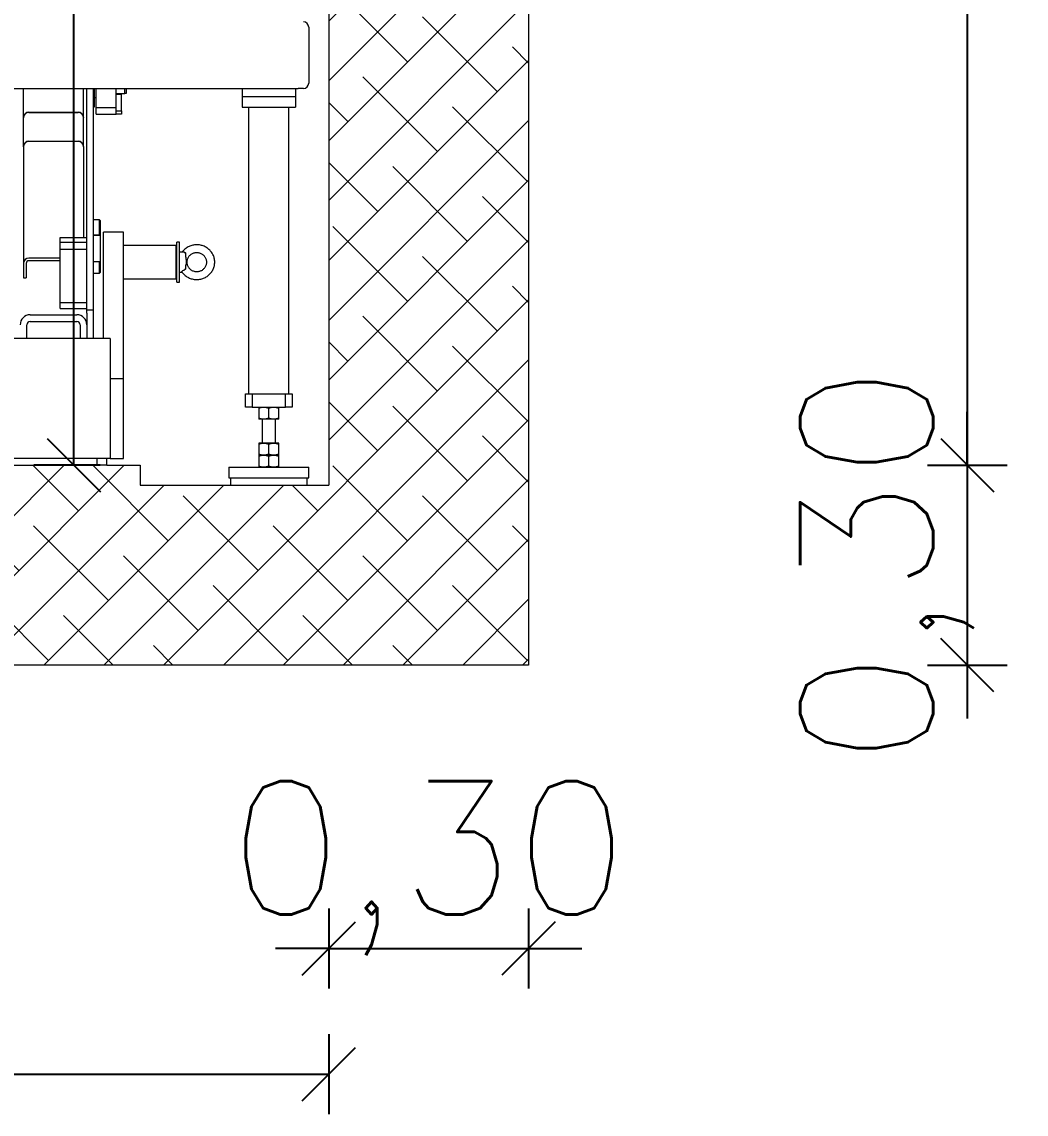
# Model space of a CAD drawing. Header units: millimetres. Extents: x 361 to 21231, y 184 to 1849.
# Drawn here: x 2474.601 to 2476.108, y 494.034 to 495.672 of the extents above; entities that cross this region are included whole.
import ezdxf

# ---------------------------------------------------------------- set-up
doc = ezdxf.new("R2010")
doc.units = ezdxf.units.MM
doc.header["$LTSCALE"] = 0.2
doc.layers.add('cardok', color=131, linetype='Continuous')
doc.layers.add('Widoczne', color=7, linetype='Continuous', lineweight=9)
doc.styles.get("Standard").update_dxf_attribs({"font": 'txt.shx', "height": 0.2})
doc.dimstyles.new('maat aanduiding voor tuin', dxfattribs={"dimscale": 0.2, "dimtxt": 0.2, "dimasz": 0.4, "dimexe": 0.3, "dimexo": 0.3, "dimgap": 0.02, "dimtad": 1, "dimzin": 1, "dimtxsty": 'Standard', "dimblk": 'OBLIQUE', "dimcen": 0.2, "dimadec": 0, "dimazin": 3, "dimtfac": 1, "dimtix": 1, "dimtmove": 0, "dimatfit": 3, "dimldrblk": 'OBLIQUE', "dimfxl": 0.3, "dimfxlon": 1, "dimarcsym": 1})

# ---------------------------------------------------------------- blocks, each defined once
blk = doc.blocks.new('_Oblique')
at = {"color": 0, "linetype": 'ByBlock', "lineweight": -2}
blk.add_line((-0.5, -0.5), (0.5, 0.5), dxfattribs=at)
blk = doc.blocks.new('*D1910')
at = {"layer": 'cardok', "color": 0, "lineweight": -2, "ltscale": 0.2, "transparency": 16777216}
for p, q in [((2476.5071, 497.7174), (2476.6271, 497.7174)), ((2476.5671, 494.7074), (2476.5671, 497.7174)), ((2476.5071, 494.7074), (2476.6271, 494.7074))]:
    blk.add_line(p, q, dxfattribs=at)
at = {"layer": 'Defpoints', "color": 0, "ltscale": 0.2, "transparency": 16777216}
for p in [(2475.3614, 497.7174), (2476.5671, 497.7174), (2475.3614, 494.7074)]:
    blk.add_point(p, dxfattribs=at)
at = {"layer": 'cardok', "color": 0, "lineweight": -2, "ltscale": 0.2, "transparency": 16777216, "xscale": 0.08000000000000074, "yscale": 0.08000000000000074, "zscale": 0.08000000000000074}
for p, rotation in [((2476.5671, 497.7174), 90), ((2476.5671, 494.7074), 270)]:
    blk.add_blockref('_Oblique', p, dxfattribs=dict(at, rotation=rotation))
at = {"layer": 'cardok', "color": 0, "ltscale": 0.2, "transparency": 16777216, "insert": (2476.4464, 496.2124), "char_height": 0.2, "attachment_point": 5, "rotation": 90}
blk.add_mtext('3,01', dxfattribs=at)
blk = doc.blocks.new('*D1912')
at = {"layer": 'cardok', "color": 0, "lineweight": -2, "ltscale": 0.2, "transparency": 16777216}
for p, q in [((2475.9598, 497.7174), (2476.0798, 497.7174)), ((2476.0198, 497.7174), (2476.0198, 495.0074)), ((2475.9598, 495.0074), (2476.0798, 495.0074))]:
    blk.add_line(p, q, dxfattribs=at)
at = {"layer": 'Defpoints', "color": 0, "ltscale": 0.2, "transparency": 16777216}
for p in [(2475.0614, 497.7174), (2474.7784, 495.0074), (2476.0198, 495.0074)]:
    blk.add_point(p, dxfattribs=at)
at = {"layer": 'cardok', "color": 0, "lineweight": -2, "ltscale": 0.2, "transparency": 16777216, "xscale": 0.08000000000000074, "yscale": 0.08000000000000074, "zscale": 0.08000000000000074}
for p, rotation in [((2476.0198, 497.7174), 90), ((2476.0198, 495.0074), 270)]:
    blk.add_blockref('_Oblique', p, dxfattribs=dict(at, rotation=rotation))
at = {"layer": 'cardok', "color": 0, "ltscale": 0.2, "transparency": 16777216, "insert": (2475.8992, 496.3624), "char_height": 0.2, "attachment_point": 5, "rotation": 90}
blk.add_mtext('2,71', dxfattribs=at)
blk = doc.blocks.new('*D1907')
at = {"layer": 'cardok', "color": 0, "lineweight": -2, "ltscale": 0.2, "transparency": 16777216}
for p, q in [((2472.4014, 494.1539), (2472.4014, 494.0339)), ((2475.0614, 494.1539), (2475.0614, 494.0339)), ((2472.4014, 494.0939), (2475.0614, 494.0939))]:
    blk.add_line(p, q, dxfattribs=at)
at = {"layer": 'Defpoints', "color": 0, "ltscale": 0.2, "transparency": 16777216}
for p in [(2472.4014, 494.9774), (2475.0614, 494.9774), (2475.0614, 494.0939)]:
    blk.add_point(p, dxfattribs=at)
at = {"layer": 'cardok', "color": 0, "lineweight": -2, "ltscale": 0.2, "transparency": 16777216, "xscale": 0.08000000000000074, "yscale": 0.08000000000000074, "zscale": 0.08000000000000074, "rotation": 180}
blk.add_blockref('_Oblique', (2472.4014, 494.0939), dxfattribs=at)
at = {"layer": 'cardok', "color": 0, "lineweight": -2, "ltscale": 0.2, "transparency": 16777216, "xscale": 0.08000000000000074, "yscale": 0.08000000000000074, "zscale": 0.08000000000000074}
blk.add_blockref('_Oblique', (2475.0614, 494.0939), dxfattribs=at)
at = {"layer": 'cardok', "color": 0, "ltscale": 0.2, "transparency": 16777216, "insert": (2473.7314, 494.2145), "char_height": 0.2, "attachment_point": 5}
blk.add_mtext('2,66', dxfattribs=at)
blk = doc.blocks.new('*D1908')
at = {"layer": 'cardok', "color": 0, "lineweight": -2, "ltscale": 0.2, "transparency": 16777216}
for p, q in [((2475.0614, 494.3422), (2475.0614, 494.2222)), ((2475.3614, 494.3422), (2475.3614, 494.2222)), ((2475.0614, 494.2822), (2474.9814, 494.2822)), ((2475.0614, 494.2822), (2475.3614, 494.2822)), ((2475.3614, 494.2822), (2475.4414, 494.2822))]:
    blk.add_line(p, q, dxfattribs=at)
at = {"layer": 'Defpoints', "color": 0, "ltscale": 0.2, "transparency": 16777216}
for p in [(2475.0614, 494.9774), (2475.3614, 494.9774), (2475.3614, 494.2822)]:
    blk.add_point(p, dxfattribs=at)
at = {"layer": 'cardok', "color": 0, "lineweight": -2, "ltscale": 0.2, "transparency": 16777216, "xscale": 0.08000000000000074, "yscale": 0.08000000000000074, "zscale": 0.08000000000000074}
blk.add_blockref('_Oblique', (2475.0614, 494.2822), dxfattribs=at)
at = {"layer": 'cardok', "color": 0, "lineweight": -2, "ltscale": 0.2, "transparency": 16777216, "xscale": 0.08000000000000074, "yscale": 0.08000000000000074, "zscale": 0.08000000000000074, "rotation": 180}
blk.add_blockref('_Oblique', (2475.3614, 494.2822), dxfattribs=at)
at = {"layer": 'cardok', "color": 0, "ltscale": 0.2, "transparency": 16777216, "insert": (2475.2114, 494.4029), "char_height": 0.2, "attachment_point": 5}
blk.add_mtext('0,30', dxfattribs=at)
blk = doc.blocks.new('*D1909')
at = {"layer": 'cardok', "color": 0, "lineweight": -2, "ltscale": 0.2, "transparency": 16777216}
for p, q in [((2474.7387, 497.8674), (2474.6187, 497.8674)), ((2474.6787, 495.0074), (2474.6787, 497.8674)), ((2474.7184, 495.0074), (2474.6187, 495.0074))]:
    blk.add_line(p, q, dxfattribs=at)
at = {"layer": 'Defpoints', "color": 0, "ltscale": 0.2, "transparency": 16777216}
for p in [(2474.6787, 497.8674), (2475.0614, 497.8674), (2474.7784, 495.0074)]:
    blk.add_point(p, dxfattribs=at)
at = {"layer": 'cardok', "color": 0, "lineweight": -2, "ltscale": 0.2, "transparency": 16777216, "xscale": 0.08000000000000074, "yscale": 0.08000000000000074, "zscale": 0.08000000000000074}
for p, rotation in [((2474.6787, 497.8674), 90), ((2474.6787, 495.0074), 270)]:
    blk.add_blockref('_Oblique', p, dxfattribs=dict(at, rotation=rotation))
at = {"layer": 'cardok', "color": 0, "ltscale": 0.2, "transparency": 16777216, "insert": (2474.558, 496.4374), "char_height": 0.2, "attachment_point": 5, "rotation": 90}
blk.add_mtext('2,86', dxfattribs=at)
blk = doc.blocks.new('*D1913')
at = {"layer": 'cardok', "color": 0, "lineweight": -2, "ltscale": 0.2, "transparency": 16777216}
for p, q in [((2476.0198, 495.0074), (2476.0198, 495.0874)), ((2475.9598, 495.0074), (2476.0798, 495.0074)), ((2476.0198, 495.0074), (2476.0198, 494.7074)), ((2475.9598, 494.7074), (2476.0798, 494.7074)), ((2476.0198, 494.7074), (2476.0198, 494.6274))]:
    blk.add_line(p, q, dxfattribs=at)
at = {"layer": 'Defpoints', "color": 0, "ltscale": 0.2, "transparency": 16777216}
for p in [(2474.7784, 495.0074), (2474.7784, 494.7074), (2476.0198, 494.7074)]:
    blk.add_point(p, dxfattribs=at)
at = {"layer": 'cardok', "color": 0, "lineweight": -2, "ltscale": 0.2, "transparency": 16777216, "xscale": 0.08000000000000074, "yscale": 0.08000000000000074, "zscale": 0.08000000000000074}
for p, rotation in [((2476.0198, 495.0074), 270), ((2476.0198, 494.7074), 90)]:
    blk.add_blockref('_Oblique', p, dxfattribs=dict(at, rotation=rotation))
at = {"layer": 'cardok', "color": 0, "ltscale": 0.2, "transparency": 16777216, "insert": (2475.8992, 494.8574), "char_height": 0.2, "attachment_point": 5, "rotation": 90}
blk.add_mtext('0,30', dxfattribs=at)

msp = doc.modelspace()

# ---------------------------------------------------------------- hatches: boundary and pattern name
at = {"layer": 'Widoczne'}
h = msp.add_hatch(dxfattribs=at)
h.set_pattern_fill('ANSI38', color=256, scale=0.02)
h.set_pattern_definition([(45, (2413.575274, 462.74466), (-0.04490128, 0.04490128), []), (135, (2413.575274, 462.74466), (-0.13470384, 0.04490128), [0.15875, -0.09525])])
h.paths.add_polyline_path([(2472.4014, 497.7174), (2472.3864, 497.7174), (2472.3864, 497.6074, -0.414214), (2472.2564, 497.4774), (2472.1014, 497.4774), (2472.1014, 494.7074), (2475.3614, 494.7074), (2475.3614, 497.3715, -0.174989), (2475.0614, 497.3067), (2475.0614, 494.9774), (2474.7784, 494.9774), (2474.7784, 495.0074), (2474.7284, 495.0074), (2474.7134, 495.0074), (2474.2134, 495.0074), (2474.1634, 495.0074), (2474.1634, 494.9774), (2473.2994, 494.9774), (2473.2994, 495.0074), (2473.2494, 495.0074), (2472.7494, 495.0074), (2472.7344, 495.0074), (2472.6844, 495.0074), (2472.6844, 494.9774), (2472.4014, 494.9774)])
h.paths.add_polyline_path([(2472.3064, 497.7174), (2472.3034, 497.7174), (2472.2934, 497.7174), (2472.1014, 497.7174), (2472.1014, 497.5574), (2472.2564, 497.5574, 0.414214), (2472.3064, 497.6074)], flags=17)
h.paths.add_polyline_path([(2475.3614, 497.7174), (2475.1694, 497.7174), (2475.1564, 497.7174), (2475.1564, 497.6074, 0.414214), (2475.2064, 497.5574), (2475.3614, 497.5574)], flags=16)
h.paths.add_polyline_path([(2475.3614, 497.4774), (2475.2064, 497.4774, -0.414214), (2475.0764, 497.6074), (2475.0764, 497.7174), (2475.0714, 497.7174), (2475.0614, 497.7174), (2475.0614, 497.3067, 0.174989), (2475.3614, 497.3715)], flags=17)

# ---------------------------------------------------------------- linework, layer by layer
at = {"layer": 'Widoczne', "lineweight": 9}
msp.add_line((2475.0614, 497.7174), (2475.0614, 494.9774), dxfattribs=at)
at = {"layer": 'Widoczne'}
for p, q in [((2475.3614, 497.7174), (2475.3614, 494.7074)), ((2475.0314, 495.6644), (2475.0314, 495.5804)), ((2473.7354, 495.5724), (2475.0154, 495.5724)), ((2474.6034, 495.5288), (2474.6034, 495.5724)), ((2474.6934, 495.5288), (2474.6934, 495.5724)), ((2474.6984, 495.349), (2474.6984, 495.5724)), ((2474.7084, 495.2403), (2474.7084, 495.5724)), ((2474.7099, 495.5692), (2474.7099, 495.5724)), ((2474.7124, 495.5439), (2474.7124, 495.5724)), ((2474.7424, 495.5439), (2474.7424, 495.5724)), ((2474.7554, 495.5649), (2474.7554, 495.5724)), ((2474.7574, 495.5724), (2474.7574, 495.5649)), ((2474.9314, 495.5724), (2474.9314, 495.5604)), ((2475.0114, 495.5724), (2475.0114, 495.5604)), ((2475.0234, 495.5724), (2475.0154, 495.5724)), ((2474.7099, 495.5449), (2474.7099, 495.5692)), ((2474.7099, 495.5589), (2474.7124, 495.5589)), ((2474.7424, 495.5649), (2474.7554, 495.5649)), ((2474.7424, 495.5639), (2474.7504, 495.5639)), ((2474.7504, 495.5389), (2474.7504, 495.5639)), ((2474.9314, 495.5604), (2474.9314, 495.5444)), ((2474.9314, 495.5604), (2475.0114, 495.5604)), ((2475.0114, 495.5604), (2475.0114, 495.5444)), ((2474.7084, 495.5449), (2474.7099, 495.5449)), ((2474.7124, 495.5439), (2474.7424, 495.5439)), ((2474.7124, 495.5339), (2474.7124, 495.5439)), ((2474.7424, 495.5339), (2474.7424, 495.5439)), ((2474.9314, 495.5444), (2475.0114, 495.5444)), ((2474.9414, 495.1144), (2474.9414, 495.5444)), ((2475.0014, 495.1144), (2475.0014, 495.5444)), ((2474.6034, 495.5286), (2474.6034, 495.5288)), ((2474.6034, 495.4854), (2474.6034, 495.5286)), ((2474.6114, 495.5368), (2474.6854, 495.5368)), ((2474.6114, 495.5366), (2474.6854, 495.5366)), ((2474.6934, 495.5288), (2474.6934, 495.5286)), ((2474.6934, 495.4854), (2474.6934, 495.5286)), ((2474.7124, 495.5339), (2474.7424, 495.5339)), ((2474.7424, 495.5389), (2474.7504, 495.5389)), ((2474.7424, 495.5339), (2474.7424, 495.5389)), ((2474.7504, 495.5339), (2474.7424, 495.5339)), ((2474.7504, 495.5389), (2474.7504, 495.5339)), ((2474.6114, 495.4934), (2474.6854, 495.4934)), ((2474.6854, 495.4931), (2474.6114, 495.4931)), ((2474.6034, 495.4851), (2474.6034, 495.4854)), ((2474.6034, 495.4851), (2474.6034, 495.31)), ((2474.6934, 495.4854), (2474.6934, 495.4851)), ((2474.6934, 495.4851), (2474.6934, 495.349)), ((2474.7174, 495.3756), (2474.7084, 495.3756)), ((2474.7184, 495.3746), (2474.7174, 495.3756)), ((2474.7174, 495.3531), (2474.7174, 495.3756)), ((2474.7184, 495.3746), (2474.7184, 495.3532)), ((2474.6584, 495.349), (2474.6984, 495.349)), ((2474.6584, 495.3421), (2474.6584, 495.349)), ((2474.6984, 495.3421), (2474.6984, 495.349)), ((2474.7084, 495.3531), (2474.7174, 495.3531)), ((2474.7184, 495.3521), (2474.7084, 495.3521)), ((2474.7184, 495.3532), (2474.7174, 495.3531)), ((2474.7184, 495.3532), (2474.7184, 495.3521)), ((2474.7184, 495.3521), (2474.7184, 495.3123)), ((2474.7534, 495.3569), (2474.7234, 495.3569)), ((2474.7234, 495.3426), (2474.7234, 495.3569)), ((2474.7234, 495.1974), (2474.7234, 495.3426)), ((2474.7534, 495.3426), (2474.7534, 495.3569)), ((2474.7534, 495.1374), (2474.7534, 495.3426)), ((2474.6584, 495.3313), (2474.6584, 495.3421)), ((2474.6584, 495.3421), (2474.6984, 495.3421)), ((2474.6584, 495.3313), (2474.6984, 495.3313)), ((2474.6584, 495.2515), (2474.6584, 495.3313)), ((2474.6984, 495.3313), (2474.6984, 495.3421)), ((2474.6984, 495.2515), (2474.6984, 495.3313)), ((2474.8324, 495.3369), (2474.7534, 495.3369)), ((2474.8334, 495.3359), (2474.8324, 495.3369)), ((2474.8324, 495.3192), (2474.8324, 495.3369)), ((2474.8374, 495.3419), (2474.8334, 495.3419)), ((2474.8334, 495.3206), (2474.8334, 495.3419)), ((2474.8374, 495.3206), (2474.8374, 495.3419)), ((2474.8428, 495.3269), (2474.8374, 495.3269)), ((2474.6034, 495.31), (2474.6034, 495.2882)), ((2474.6074, 495.31), (2474.6074, 495.2882)), ((2474.6584, 495.318), (2474.6114, 495.318)), ((2474.6584, 495.314), (2474.6114, 495.314)), ((2474.7184, 495.3123), (2474.7084, 495.3123)), ((2474.7174, 495.3123), (2474.7084, 495.3123)), ((2474.7174, 495.2956), (2474.7174, 495.3123)), ((2474.7184, 495.3124), (2474.7184, 495.2966)), ((2474.8324, 495.2869), (2474.8324, 495.3192)), ((2474.8334, 495.2819), (2474.8334, 495.3206)), ((2474.8374, 495.2819), (2474.8374, 495.3206)), ((2474.7084, 495.2956), (2474.7174, 495.2956)), ((2474.7174, 495.2956), (2474.7184, 495.2966)), ((2474.8374, 495.2969), (2474.8413, 495.2969)), ((2474.6034, 495.2882), (2474.6074, 495.2882)), ((2474.7534, 495.2869), (2474.8324, 495.2869)), ((2474.8324, 495.2869), (2474.8334, 495.2879)), ((2474.8334, 495.2819), (2474.8374, 495.2819)), ((2474.6584, 495.2515), (2474.6984, 495.2515)), ((2474.6584, 495.2425), (2474.6584, 495.2515)), ((2474.6984, 495.2425), (2474.6984, 495.2515)), ((2474.6134, 495.2329), (2474.6834, 495.2329)), ((2474.6584, 495.2425), (2474.6984, 495.2425)), ((2474.6984, 495.2403), (2474.6984, 495.2425)), ((2474.6984, 495.2353), (2474.6984, 495.2403)), ((2474.6984, 495.2403), (2474.7084, 495.2403)), ((2474.6984, 495.2353), (2474.6984, 495.218)), ((2474.7084, 495.1974), (2474.7084, 495.2403)), ((2474.6084, 495.1974), (2474.6084, 495.218)), ((2474.6134, 495.223), (2474.6834, 495.223)), ((2474.6884, 495.218), (2474.6884, 495.1974)), ((2474.6984, 495.218), (2474.6984, 495.1974)), ((2474.7334, 495.1974), (2472.7294, 495.1974)), ((2474.7334, 495.1974), (2474.7334, 495.1814)), ((2474.7334, 495.1814), (2474.7334, 495.0334)), ((2474.7334, 495.1374), (2474.7534, 495.1374)), ((2474.7534, 495.0174), (2474.7534, 495.1374)), ((2474.9364, 495.0944), (2474.9364, 495.1144)), ((2474.9364, 495.1144), (2474.9464, 495.1144)), ((2474.9464, 495.1144), (2474.9464, 495.0944)), ((2474.9464, 495.1144), (2474.9964, 495.1144)), ((2474.9964, 495.0944), (2474.9964, 495.1144)), ((2474.9964, 495.1144), (2475.0064, 495.1144)), ((2475.0064, 495.1144), (2475.0064, 495.0944)), ((2474.9464, 495.0944), (2474.9364, 495.0944)), ((2474.9464, 495.0944), (2474.9964, 495.0944)), ((2474.9564, 495.0931), (2474.9564, 495.0777)), ((2474.9714, 495.0777), (2474.9714, 495.0931)), ((2474.9864, 495.0777), (2474.9864, 495.0931)), ((2475.0064, 495.0944), (2474.9964, 495.0944)), ((2474.9639, 495.0764), (2474.9564, 495.0764)), ((2474.9614, 495.0764), (2474.9614, 495.0404)), ((2474.9789, 495.0764), (2474.9639, 495.0764)), ((2474.9864, 495.0764), (2474.9789, 495.0764)), ((2474.9814, 495.0404), (2474.9814, 495.0764)), ((2474.7334, 495.0334), (2474.7334, 495.0174)), ((2474.9639, 495.0404), (2474.9564, 495.0404)), ((2474.9564, 495.0391), (2474.9564, 495.0237)), ((2474.9789, 495.0404), (2474.9639, 495.0404)), ((2474.9714, 495.0237), (2474.9714, 495.0391)), ((2474.9864, 495.0404), (2474.9789, 495.0404)), ((2474.9864, 495.0237), (2474.9864, 495.0391)), ((2474.7334, 495.0174), (2472.7294, 495.0174)), ((2474.7134, 495.0174), (2474.7134, 495.0074)), ((2474.7284, 495.0074), (2474.7284, 495.0174)), ((2474.7334, 495.0174), (2474.7534, 495.0174)), ((2474.9639, 495.0224), (2474.9564, 495.0224)), ((2474.9564, 495.0211), (2474.9564, 495.0057)), ((2474.9789, 495.0224), (2474.9639, 495.0224)), ((2474.9714, 495.0057), (2474.9714, 495.0211)), ((2474.9864, 495.0224), (2474.9789, 495.0224)), ((2474.9864, 495.0057), (2474.9864, 495.0211)), ((2474.2134, 495.0074), (2474.7134, 495.0074)), ((2474.7284, 495.0074), (2474.7134, 495.0074)), ((2474.7284, 495.0074), (2474.7784, 495.0074)), ((2474.7784, 495.0074), (2474.7784, 494.9774)), ((2474.9114, 495.0044), (2474.9114, 494.9884)), ((2474.9114, 495.0044), (2475.0314, 495.0044)), ((2475.0314, 494.9884), (2475.0314, 495.0044)), ((2474.9114, 494.9884), (2475.0314, 494.9884)), ((2474.9139, 494.9884), (2474.9139, 494.9774)), ((2475.0289, 494.9774), (2475.0289, 494.9884))]:
    msp.add_line(p, q, dxfattribs=at)
at = {"layer": 'Widoczne', "ltscale": 10}
for p, q in [((2474.7784, 494.9774), (2475.0614, 494.9774)), ((2475.3614, 494.7074), (2472.1014, 494.7074))]:
    msp.add_line(p, q, dxfattribs=at)
at = {"layer": 'Widoczne'}
for centre, radius, start, end in [((2475.0234, 495.6644), 0.008, 0, 90), ((2475.0234, 495.5804), 0.008, 270, 0), ((2474.6114, 495.5288), 0.00799, 89.9613, 179.961), ((2474.6114, 495.5286), 0.00799, 89.8931, 179.8917), ((2474.6854, 495.5288), 0.00799, 0.039, 90.0387), ((2474.6854, 495.5286), 0.00799, 0.1083, 90.1069), ((2474.6114, 495.4854), 0.00799, 89.8928, 179.892), ((2474.6114, 495.4851), 0.00797, 89.7906, 179.7887), ((2474.6854, 495.4854), 0.00799, 0.108, 90.1072), ((2474.6854, 495.4851), 0.00797, 0.2113, 90.2094), ((2474.6114, 495.31), 0.00797, 89.7907, 179.7886), ((2474.6114, 495.31), 0.00399, 89.7913, 179.788), ((2474.6134, 495.218), 0.015, 89.8926, 179.8923), ((2474.6834, 495.218), 0.015, 0.1077, 90.1072), ((2474.6134, 495.218), 0.00499, 89.8927, 179.8917), ((2474.6834, 495.218), 0.00499, 0.1083, 90.1066)]:
    msp.add_arc(centre, radius, start, end, dxfattribs=at)
for points, knots in [([(2474.7574, 495.5649), (2474.757, 495.5649), (2474.7564, 495.5649), (2474.7557, 495.5649), (2474.7554, 495.5649)], [0, 0, 0, 0, 0.524727, 1, 1, 1, 1]), ([(2474.841, 495.2973), (2474.8414, 495.2968), (2474.8423, 495.2955), (2474.844, 495.2937), (2474.8462, 495.2917), (2474.8485, 495.2901), (2474.851, 495.2886), (2474.8537, 495.2875), (2474.8565, 495.2866), (2474.8594, 495.286), (2474.8617, 495.2858), (2474.8636, 495.2858), (2474.8655, 495.2858), (2474.868, 495.2861), (2474.8709, 495.2868), (2474.8737, 495.2877), (2474.8763, 495.2889), (2474.8788, 495.2904), (2474.8811, 495.2922), (2474.8832, 495.2941), (2474.8851, 495.2963), (2474.8867, 495.2987), (2474.8881, 495.3012), (2474.8891, 495.3039), (2474.8899, 495.3066), (2474.8903, 495.3094), (2474.8904, 495.3122), (2474.8902, 495.3151), (2474.8897, 495.3178), (2474.8889, 495.3206), (2474.8878, 495.3232), (2474.8864, 495.3256), (2474.8847, 495.328), (2474.8828, 495.3301), (2474.8807, 495.332), (2474.8783, 495.3337), (2474.8758, 495.3351), (2474.8731, 495.3363), (2474.8703, 495.3372), (2474.8675, 495.3377), (2474.8645, 495.338), (2474.8616, 495.338), (2474.8587, 495.3376), (2474.8558, 495.337), (2474.8531, 495.3361), (2474.8504, 495.3348), (2474.8479, 495.3333), (2474.8456, 495.3316), (2474.8435, 495.3296), (2474.8421, 495.328), (2474.8414, 495.3271), (2474.8413, 495.3269)], [0, 0, 0, 0, 0.013665, 0.034943, 0.056247, 0.077577, 0.098935, 0.120317, 0.141723, 0.163148, 0.184589, 0.192572, 0.205184, 0.226638, 0.248101, 0.269562, 0.291015, 0.312457, 0.333881, 0.355285, 0.376663, 0.398014, 0.419337, 0.440632, 0.4619, 0.483146, 0.504375, 0.525592, 0.546804, 0.568017, 0.589237, 0.610471, 0.631725, 0.653003, 0.674306, 0.695636, 0.716993, 0.738375, 0.75978, 0.781205, 0.802646, 0.824098, 0.84556, 0.867023, 0.888484, 0.909937, 0.931377, 0.952802, 0.974205, 0.995583, 1, 1, 1, 1]), ([(2474.8446, 495.3268), (2474.844, 495.3269), (2474.8433, 495.3269), (2474.8428, 495.3269), (2474.8428, 495.3269)], [0, 0, 0, 0, 0.907477, 1, 1, 1, 1]), ([(2474.8446, 495.3268), (2474.8448, 495.3268), (2474.8453, 495.3267), (2474.8459, 495.3263), (2474.8464, 495.3257), (2474.8465, 495.3252), (2474.8466, 495.325)], [0, 0, 0, 0, 0.2504002, 0.5005392, 0.756889, 1, 1, 1, 1]), ([(2474.8634, 495.2978), (2474.8631, 495.2978), (2474.862, 495.2978), (2474.8603, 495.2981), (2474.8582, 495.2986), (2474.8562, 495.2995), (2474.8544, 495.3005), (2474.8528, 495.3019), (2474.8514, 495.3034), (2474.8502, 495.3051), (2474.8493, 495.3069), (2474.8487, 495.3089), (2474.8484, 495.3109), (2474.8484, 495.313), (2474.8487, 495.315), (2474.8493, 495.317), (2474.8503, 495.3188), (2474.8515, 495.3205), (2474.8529, 495.3221), (2474.8546, 495.3234), (2474.8564, 495.3244), (2474.8584, 495.3253), (2474.8605, 495.3258), (2474.8627, 495.326), (2474.8649, 495.326), (2474.867, 495.3256), (2474.869, 495.325), (2474.871, 495.3241), (2474.8728, 495.323), (2474.8743, 495.3216), (2474.8757, 495.32), (2474.8768, 495.3183), (2474.8776, 495.3164), (2474.8782, 495.3144), (2474.8784, 495.3124), (2474.8783, 495.3104), (2474.878, 495.3083), (2474.8772, 495.3064), (2474.8763, 495.3046), (2474.875, 495.3029), (2474.8735, 495.3014), (2474.8718, 495.3001), (2474.8699, 495.2991), (2474.8679, 495.2984), (2474.8658, 495.2979), (2474.8643, 495.2978), (2474.8635, 495.2978), (2474.8634, 495.2978)], [0, 0, 0, 0, 0.010308, 0.032907, 0.055517, 0.078148, 0.100818, 0.123554, 0.146378, 0.169311, 0.19237, 0.21556, 0.238868, 0.262265, 0.285707, 0.30912, 0.332457, 0.355687, 0.378794, 0.401779, 0.424654, 0.447436, 0.470144, 0.492801, 0.515426, 0.538038, 0.560651, 0.583288, 0.605972, 0.628725, 0.651572, 0.674534, 0.697622, 0.72084, 0.744172, 0.767584, 0.791023, 0.814423, 0.837739, 0.860941, 0.88402, 0.906979, 0.929831, 0.952594, 0.97529, 0.996723, 1, 1, 1, 1]), ([(2474.8466, 495.3023), (2474.8467, 495.3031), (2474.8469, 495.3047), (2474.8473, 495.3072), (2474.8477, 495.3094), (2474.848, 495.3109), (2474.8481, 495.3117), (2474.8482, 495.3121), (2474.8482, 495.3125), (2474.8481, 495.3133), (2474.8478, 495.3152), (2474.8475, 495.3182), (2474.847, 495.3217), (2474.8467, 495.3239), (2474.8466, 495.325)], [0, 0, 0, 0, 0.1008687, 0.2042934, 0.3629403, 0.4401252, 0.4720069, 0.4901555, 0.5033938, 0.51988, 0.5909413, 0.7322357, 0.875731, 1, 1, 1, 1]), ([(2474.841, 495.2973), (2474.841, 495.2974), (2474.8409, 495.2977), (2474.8414, 495.2985), (2474.8425, 495.2994), (2474.8437, 495.2999), (2474.8444, 495.3001), (2474.8446, 495.3001)], [0, 0, 0, 0, 0.214566, 0.459613, 0.703365, 0.942562, 1, 1, 1, 1]), ([(2474.8466, 495.3023), (2474.8465, 495.302), (2474.8464, 495.3016), (2474.8459, 495.3009), (2474.8453, 495.3004), (2474.8448, 495.3002), (2474.8446, 495.3001)], [0, 0, 0, 0, 0.251786, 0.50407, 0.756955, 1, 1, 1, 1]), ([(2474.9564, 495.0931), (2474.9576, 495.0934), (2474.9601, 495.0942), (2474.9626, 495.0943), (2474.9639, 495.0944)], [0, 0, 0, 0, 0.495453, 1, 1, 1, 1]), ([(2474.9564, 495.0944), (2474.9564, 495.0943), (2474.9564, 495.0942), (2474.9564, 495.0934), (2474.9564, 495.0931)], [0, 0, 0, 0, 0.494504, 1, 1, 1, 1]), ([(2474.9639, 495.0944), (2474.9651, 495.0943), (2474.9677, 495.0942), (2474.9701, 495.0934), (2474.9714, 495.0931)], [0, 0, 0, 0, 0.49452, 1, 1, 1, 1]), ([(2474.9714, 495.0931), (2474.9726, 495.0934), (2474.9751, 495.0942), (2474.9776, 495.0943), (2474.9789, 495.0944)], [0, 0, 0, 0, 0.495468, 1, 1, 1, 1]), ([(2474.9789, 495.0944), (2474.9801, 495.0943), (2474.9827, 495.0942), (2474.9851, 495.0934), (2474.9864, 495.0931)], [0, 0, 0, 0, 0.494517, 1, 1, 1, 1]), ([(2474.9864, 495.0931), (2474.9864, 495.0934), (2474.9864, 495.0942), (2474.9864, 495.0943), (2474.9864, 495.0944)], [0, 0, 0, 0, 0.49546, 1, 1, 1, 1]), ([(2474.9639, 495.0764), (2474.9626, 495.0765), (2474.9601, 495.0766), (2474.9576, 495.0774), (2474.9564, 495.0777)], [0, 0, 0, 0, 0.494511, 1, 1, 1, 1]), ([(2474.9564, 495.0777), (2474.9564, 495.0774), (2474.9564, 495.0766), (2474.9564, 495.0765), (2474.9564, 495.0764)], [0, 0, 0, 0, 0.49546, 1, 1, 1, 1]), ([(2474.9714, 495.0777), (2474.9702, 495.0774), (2474.9677, 495.0766), (2474.9652, 495.0765), (2474.9639, 495.0764)], [0, 0, 0, 0, 0.495462, 1, 1, 1, 1]), ([(2474.9789, 495.0764), (2474.9776, 495.0765), (2474.9751, 495.0766), (2474.9726, 495.0774), (2474.9714, 495.0777)], [0, 0, 0, 0, 0.494514, 1, 1, 1, 1]), ([(2474.9864, 495.0777), (2474.9852, 495.0774), (2474.9827, 495.0766), (2474.9802, 495.0765), (2474.9789, 495.0764)], [0, 0, 0, 0, 0.495459, 1, 1, 1, 1]), ([(2474.9864, 495.0764), (2474.9864, 495.0765), (2474.9864, 495.0766), (2474.9864, 495.0774), (2474.9864, 495.0777)], [0, 0, 0, 0, 0.494504, 1, 1, 1, 1]), ([(2474.9564, 495.0391), (2474.9576, 495.0394), (2474.9601, 495.0402), (2474.9626, 495.0403), (2474.9639, 495.0404)], [0, 0, 0, 0, 0.495453, 1, 1, 1, 1]), ([(2474.9564, 495.0404), (2474.9564, 495.0403), (2474.9564, 495.0402), (2474.9564, 495.0394), (2474.9564, 495.0391)], [0, 0, 0, 0, 0.494504, 1, 1, 1, 1]), ([(2474.9639, 495.0404), (2474.9651, 495.0403), (2474.9677, 495.0402), (2474.9701, 495.0394), (2474.9714, 495.0391)], [0, 0, 0, 0, 0.49452, 1, 1, 1, 1]), ([(2474.9714, 495.0391), (2474.9726, 495.0394), (2474.9751, 495.0402), (2474.9776, 495.0403), (2474.9789, 495.0404)], [0, 0, 0, 0, 0.495468, 1, 1, 1, 1]), ([(2474.9789, 495.0404), (2474.9801, 495.0403), (2474.9827, 495.0402), (2474.9851, 495.0394), (2474.9864, 495.0391)], [0, 0, 0, 0, 0.494517, 1, 1, 1, 1]), ([(2474.9864, 495.0391), (2474.9864, 495.0394), (2474.9864, 495.0402), (2474.9864, 495.0403), (2474.9864, 495.0404)], [0, 0, 0, 0, 0.49546, 1, 1, 1, 1]), ([(2474.9639, 495.0224), (2474.9626, 495.0225), (2474.9601, 495.0226), (2474.9576, 495.0234), (2474.9564, 495.0237)], [0, 0, 0, 0, 0.494511, 1, 1, 1, 1]), ([(2474.9564, 495.0237), (2474.9564, 495.0234), (2474.9564, 495.0226), (2474.9564, 495.0225), (2474.9564, 495.0224)], [0, 0, 0, 0, 0.49546, 1, 1, 1, 1]), ([(2474.9564, 495.0211), (2474.9576, 495.0214), (2474.9601, 495.0222), (2474.9626, 495.0223), (2474.9639, 495.0224)], [0, 0, 0, 0, 0.495453, 1, 1, 1, 1]), ([(2474.9564, 495.0224), (2474.9564, 495.0223), (2474.9564, 495.0222), (2474.9564, 495.0214), (2474.9564, 495.0211)], [0, 0, 0, 0, 0.494504, 1, 1, 1, 1]), ([(2474.9714, 495.0237), (2474.9702, 495.0234), (2474.9677, 495.0226), (2474.9652, 495.0225), (2474.9639, 495.0224)], [0, 0, 0, 0, 0.4954621, 1, 1, 1, 1]), ([(2474.9639, 495.0224), (2474.9651, 495.0223), (2474.9677, 495.0222), (2474.9701, 495.0214), (2474.9714, 495.0211)], [0, 0, 0, 0, 0.49452, 1, 1, 1, 1]), ([(2474.9789, 495.0224), (2474.9776, 495.0225), (2474.9751, 495.0226), (2474.9726, 495.0234), (2474.9714, 495.0237)], [0, 0, 0, 0, 0.494514, 1, 1, 1, 1]), ([(2474.9714, 495.0211), (2474.9726, 495.0214), (2474.9751, 495.0222), (2474.9776, 495.0223), (2474.9789, 495.0224)], [0, 0, 0, 0, 0.495468, 1, 1, 1, 1]), ([(2474.9864, 495.0237), (2474.9852, 495.0234), (2474.9827, 495.0226), (2474.9802, 495.0225), (2474.9789, 495.0224)], [0, 0, 0, 0, 0.495459, 1, 1, 1, 1]), ([(2474.9789, 495.0224), (2474.9801, 495.0223), (2474.9827, 495.0222), (2474.9851, 495.0214), (2474.9864, 495.0211)], [0, 0, 0, 0, 0.494517, 1, 1, 1, 1]), ([(2474.9864, 495.0224), (2474.9864, 495.0225), (2474.9864, 495.0226), (2474.9864, 495.0234), (2474.9864, 495.0237)], [0, 0, 0, 0, 0.494504, 1, 1, 1, 1]), ([(2474.9864, 495.0211), (2474.9864, 495.0214), (2474.9864, 495.0222), (2474.9864, 495.0223), (2474.9864, 495.0224)], [0, 0, 0, 0, 0.49546, 1, 1, 1, 1]), ([(2474.9639, 495.0044), (2474.9626, 495.0045), (2474.9601, 495.0046), (2474.9576, 495.0054), (2474.9564, 495.0057)], [0, 0, 0, 0, 0.494511, 1, 1, 1, 1]), ([(2474.9564, 495.0057), (2474.9564, 495.0054), (2474.9564, 495.0046), (2474.9564, 495.0045), (2474.9564, 495.0044)], [0, 0, 0, 0, 0.49546, 1, 1, 1, 1]), ([(2474.9714, 495.0057), (2474.9702, 495.0054), (2474.9677, 495.0046), (2474.9652, 495.0045), (2474.9639, 495.0044)], [0, 0, 0, 0, 0.4954621, 1, 1, 1, 1]), ([(2474.9789, 495.0044), (2474.9776, 495.0045), (2474.9751, 495.0046), (2474.9726, 495.0054), (2474.9714, 495.0057)], [0, 0, 0, 0, 0.494514, 1, 1, 1, 1]), ([(2474.9864, 495.0057), (2474.9852, 495.0054), (2474.9827, 495.0046), (2474.9802, 495.0045), (2474.9789, 495.0044)], [0, 0, 0, 0, 0.495459, 1, 1, 1, 1]), ([(2474.9864, 495.0044), (2474.9864, 495.0045), (2474.9864, 495.0046), (2474.9864, 495.0054), (2474.9864, 495.0057)], [0, 0, 0, 0, 0.494504, 1, 1, 1, 1])]:
    msp.add_open_spline(points, degree=3, knots=knots, dxfattribs=at)

# ---------------------------------------------------------------- dimensions: what is measured, and where the dimension line sits
at = {"layer": 'cardok', "ltscale": 0.2}
for base, p1, p2, picture, middle in [((2474.6787, 497.8674), (2474.7784, 495.0074), (2475.0614, 497.8674), '*D1909', (2474.558, 496.4374)), ((2476.0198, 495.0074), (2475.0614, 497.7174), (2474.7784, 495.0074), '*D1912', (2475.8992, 496.3624)), ((2476.0198, 494.7074), (2474.7784, 495.0074), (2474.7784, 494.7074), '*D1913', (2475.8992, 494.8574))]:
    dim = msp.add_linear_dim(base=base, p1=p1, p2=p2, angle=90, dimstyle='maat aanduiding voor tuin', dxfattribs=at)
    dim.commit()
    dim.dimension.update_dxf_attribs({"geometry": picture, "text_midpoint": middle})
dim = msp.add_linear_dim(base=(2476.5671, 497.7174), p1=(2475.3614, 494.7074), p2=(2475.3614, 497.7174), angle=90, dimstyle='maat aanduiding voor tuin', dxfattribs=at)
dim.commit()
dim.dimension.update_dxf_attribs({"geometry": '*D1910', "text_midpoint": (2476.5671, 496.2124), "dimtype": 160})
for base, p1, p2, picture, middle in [((2475.0614, 494.0939), (2472.4014, 494.9774), (2475.0614, 494.9774), '*D1907', (2473.7314, 494.2145)), ((2475.3614, 494.2822), (2475.0614, 494.9774), (2475.3614, 494.9774), '*D1908', (2475.2114, 494.4029))]:
    dim = msp.add_linear_dim(base=base, p1=p1, p2=p2, dimstyle='maat aanduiding voor tuin', dxfattribs=at)
    dim.commit()
    dim.dimension.update_dxf_attribs({"geometry": picture, "text_midpoint": middle})

doc.saveas('drawing.dxf')
